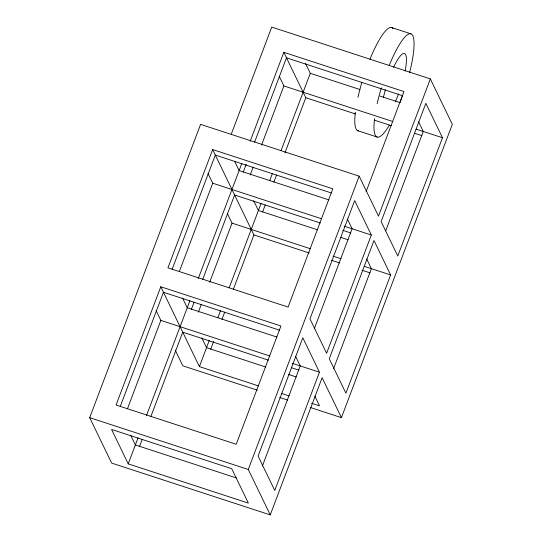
<?xml version="1.0" encoding="UTF-8"?>
<svg xmlns="http://www.w3.org/2000/svg" width="542" height="542" viewBox="0 0 542 542"><rect width="100%" height="100%" fill="white"/><g stroke="black" fill="none" stroke-linecap="round" stroke-linejoin="round"><path stroke-width="0.81" d="M430.341 78.908L452.306 124.335L341.419 417.638L322.117 377.713L270.255 514.9L111.659 463.092L89.694 417.665L200.581 124.362L359.177 176.17L378.479 216.095L430.341 78.908L271.745 27.1L231.21 134.328M160.784 286.759L116.069 405.023L236.217 444.271L280.932 325.999L160.784 286.759L199.381 366.602L258.656 385.965M212.654 149.565L167.939 267.836L288.087 307.077L332.802 188.812L212.654 149.565L253.913 234.923L309.184 252.972M120.222 406.588L163.447 292.26L279.591 330.2M172.092 269.394L215.316 155.073L331.46 193.013M127.478 408.702L160.859 320.397L156.157 310.674M179.341 271.515L212.728 183.21L208.026 173.487M128.217 463.871L111.577 429.454L231.725 468.694L248.365 503.112L128.217 463.871L138.054 437.848M146.401 415.775L189.924 300.661M198.27 278.581L241.786 163.474M250.133 141.394L283.818 52.303L403.966 91.551L366.107 191.678M139.524 446.506L142.207 439.413M150.852 416.547L182.749 332.185L268.453 360.179M191.394 309.319L194.077 302.226M202.722 279.36L234.611 194.998L320.322 222.992M243.256 172.132L246.237 164.246M254.584 142.173L286.481 57.811L402.625 95.744M198.345 312.226L201.326 304.347M209.673 282.267L232.03 223.135L227.328 213.406M250.208 175.039L253.189 167.153M261.535 145.08L283.893 85.948L279.191 76.219M199.381 366.602L209.219 340.586M217.864 317.72L220.547 310.62M229.191 287.761L261.088 203.392M269.733 180.533L272.416 173.433M281.061 150.568L310.275 73.305L305.573 63.577M210.689 349.244L213.67 341.358M222.017 319.285L224.7 312.185M233.345 289.32L253.913 234.923M262.558 212.058L265.241 204.957M273.886 182.092L276.569 174.998M284.916 152.925L305.783 97.729L283.818 52.303M270.255 514.9L248.29 469.467L359.177 176.17M262.375 466.059L300.234 365.925L295.532 356.196M314.245 328.872L352.097 228.738L347.395 219.009M319.455 372.205L274.747 490.469L258.107 456.052L302.822 337.788L319.455 372.205L292.226 363.309M371.324 235.018L326.609 353.282L309.97 318.865L354.685 200.601L371.324 235.018L344.089 226.122M333.54 368.79L371.399 268.663L366.697 258.934M385.708 230.817L423.268 131.469L418.566 121.747M390.626 274.936L345.911 393.207L329.272 358.79L373.987 240.526L390.626 274.936L364.19 266.305M442.489 137.749L397.774 256.014L381.141 221.603L425.849 103.332L442.489 137.749L416.06 129.118M391.554 27.513L411.005 33.868M310.275 73.305L359.935 89.525M379.956 96.063L399.982 102.607M283.893 85.948L392.828 121.53M305.783 97.729L355.444 113.955M374.664 120.236L391.487 125.73M414.711 133.318L421.92 135.669M357.828 130.73L377.279 137.085M328.818 199.869L239.103 170.567L234.767 161.591M212.728 183.21L321.663 218.792M342.747 230.316L350.755 232.938M317.68 229.855L258.405 210.492L253.703 200.764M340.904 237.443L348.113 239.794M232.03 223.135L310.525 248.778M332.951 256.102L340.959 258.717M331.609 260.302L339.617 262.917M362.049 270.241L370.057 272.856M276.948 337.063L187.241 307.754L182.539 298.032M160.859 320.397L269.794 355.986M291.684 367.767L298.893 370.125M265.81 367.042L206.536 347.679L201.834 337.951M288.242 374.366L296.25 376.981M281.887 393.553L289.096 395.904M311.521 403.234L319.529 405.85L314.827 396.121M257.315 390.165L182.823 365.83L175.174 350.01M279.74 397.489L287.755 400.104M310.18 407.428L341.419 417.638M89.694 417.665L248.29 469.467M236.298 477.915L135.371 444.948L130.669 435.219M369.929 59.322A54.295 11.396 -71.9 0 1 392.415 27.954M392.611 28.116A54.295 11.396 -71.9 0 1 392.984 28.509M358.526 130.886A54.295 11.396 -71.9 0 1 355.322 112.309M357.944 97.404A54.295 11.396 -71.9 0 1 361.792 82.635M389.149 65.602A54.295 11.396 -71.9 0 1 410.89 33.828A54.295 11.396 -71.9 0 1 409.664 72.357M402.462 95.975A54.295 11.396 -71.9 0 1 402.076 97.038M401.69 98.088A54.295 11.396 -71.9 0 1 400.911 100.182M400.511 101.212A54.295 11.396 -71.9 0 1 400.111 102.242M389.346 125.161A54.295 11.396 -71.9 0 1 374.542 118.59M377.171 103.685A54.295 11.396 -71.9 0 1 381.338 87.831M393.573 67.276A33.611 7.053 -71.9 0 1 405.104 71.077M398.533 93.922A33.611 7.053 -71.9 0 1 395.253 101.91M383.451 97.357A33.611 7.053 -71.9 0 1 385.396 89.593"/></g></svg>
